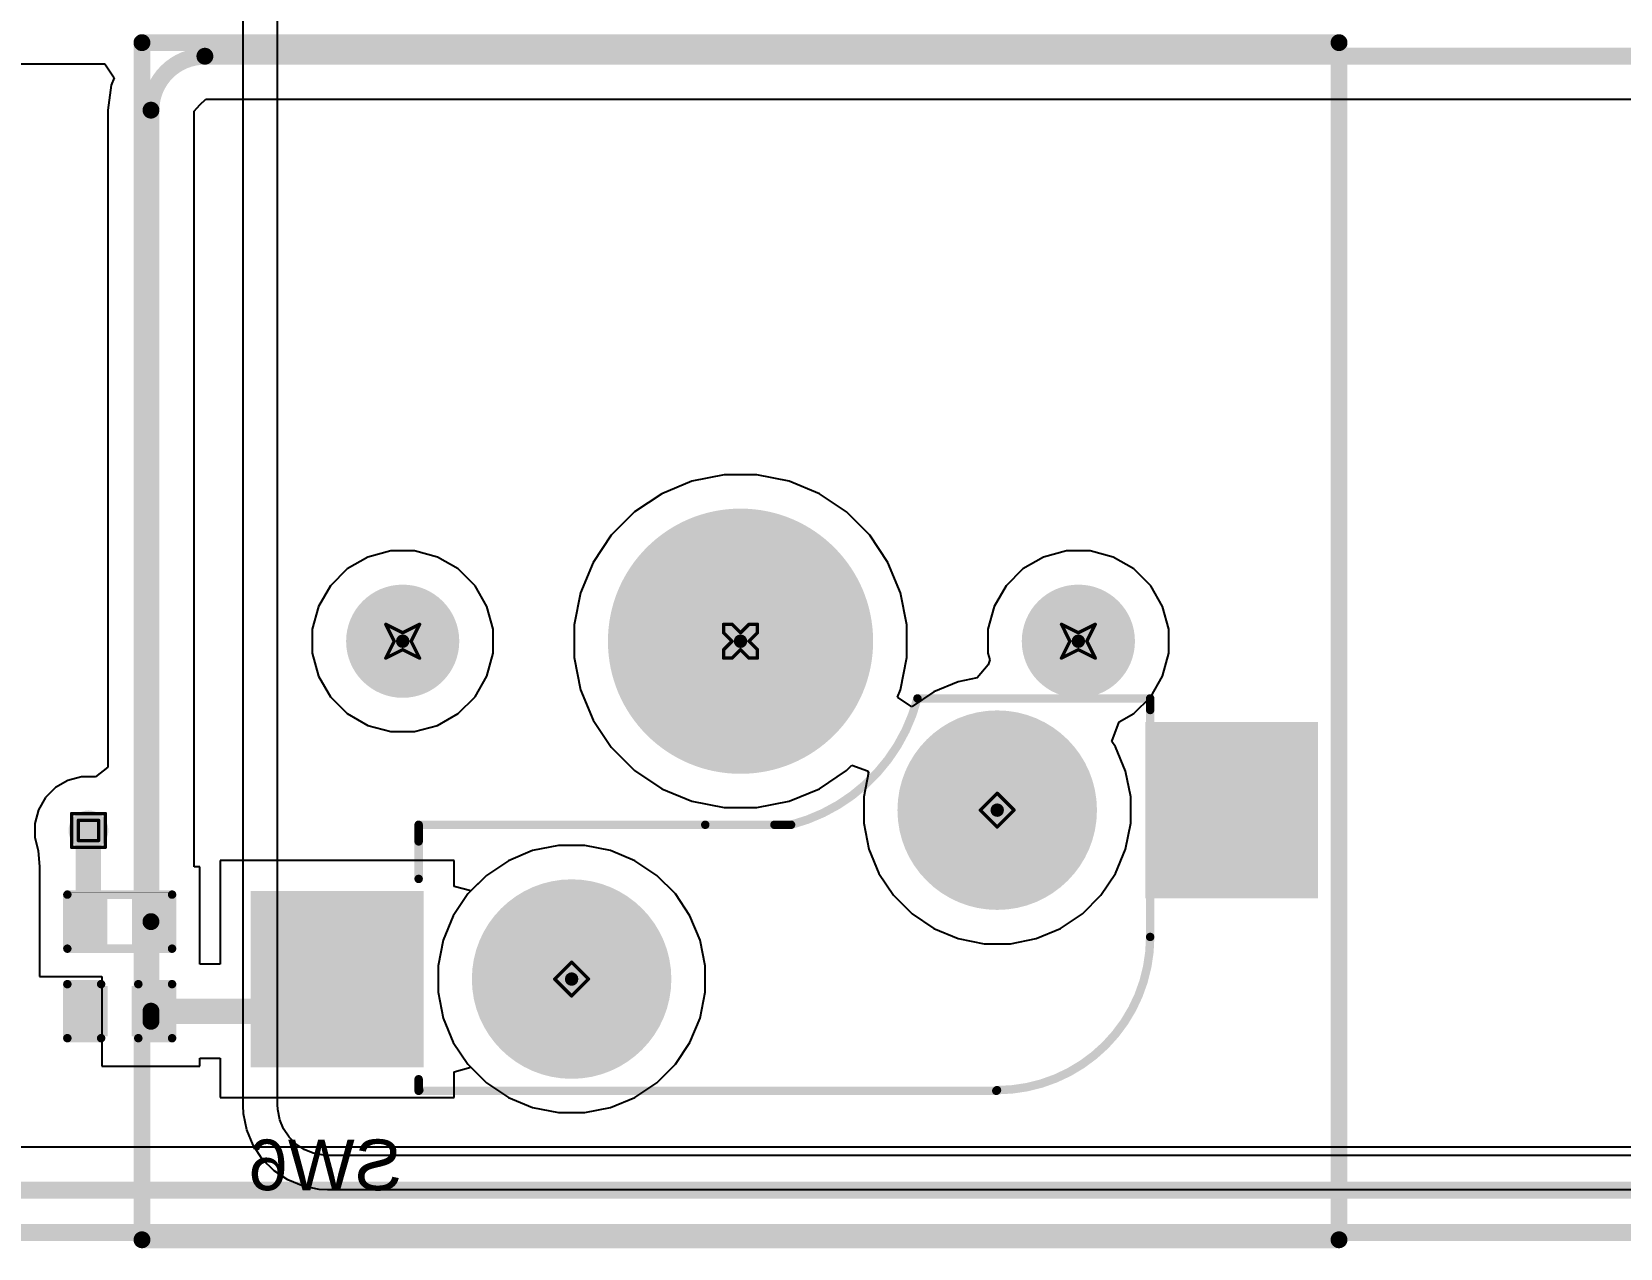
# Model space of a CAD drawing. Header units: inches. Extents: x 0 to 386, y 0 to 148.
# Drawn here: x 60.47 to 84.36, y 31.51 to 49.8 of the extents above; entities that cross this region are included whole.
import ezdxf

# ---------------------------------------------------------------- set-up
doc = ezdxf.new("R2010")
doc.units = ezdxf.units.IN
for name, color, linetype in [('Bottom Layer', 5, 'Continuous'), ('Bottom Overlay', 54, 'Continuous'), ('Bottom Paste', 16, 'Continuous'), ('Bottom Solder', 6, 'Continuous'), ('Drill Drawing', 1, 'Continuous'), ('Pad Holes', 156, 'Continuous'), ('Top Layer', 1, 'Continuous'), ('Top Overlay', 2, 'Continuous'), ('Top Solder', 216, 'Continuous'), ('Via Holes', 16, 'Continuous')]:
    doc.layers.add(name, color=color, linetype=linetype)
doc.styles.add('Arial', font='', dxfattribs={"height": 0.2})
doc.styles.get('Arial').set_extended_font_data('Arial')

# ---------------------------------------------------------------- blocks, each defined once
blk = doc.blocks.new('CPG151101S11_16_B_17')
at = {"layer": 'Bottom Layer'}
for points in [[(5.4750081, 3.8150038), (7.975003099999999, 3.8150038), (7.975003099999999, 1.2649962), (5.4750081, 1.2649962)], [(-7.975003099999999, 1.2750038), (-5.4750081, 1.2750038), (-5.4750081, -1.2750038), (-7.975003099999999, -1.2750038)]]:
    blk.add_hatch(color=5, dxfattribs=at).paths.add_polyline_path(points)
at = {"layer": 'Bottom Paste'}
for points in [[(5.4750081, 3.8150038), (7.975003099999999, 3.8150038), (7.975003099999999, 1.2649962), (5.4750081, 1.2649962)], [(-7.975003099999999, 1.2750038), (-5.4750081, 1.2750038), (-5.4750081, -1.2750038), (-7.975003099999999, -1.2750038)]]:
    blk.add_hatch(color=16, dxfattribs=at).paths.add_polyline_path(points)
at = {"layer": 'Bottom Solder'}
for points in [[(5.4249955, 3.8650164), (8.025015699999999, 3.8650164), (8.025015699999999, 1.2149836), (5.4249955, 1.2149836)], [(-8.025015699999999, 1.3250164), (-5.4249955, 1.3250164), (-5.4249955, -1.3250164), (-8.025015699999999, -1.3250164)]]:
    blk.add_hatch(color=6, dxfattribs=at).paths.add_polyline_path(points)
h = blk.add_hatch(color=6, dxfattribs=at)
edge = h.paths.add_edge_path()
edge.add_arc((3.199892, 2.54), 0.1016, 0, 360)
h = blk.add_hatch(color=6, dxfattribs=at)
edge = h.paths.add_edge_path()
edge.add_arc((-3.199892, 0), 0.1016, 0, 360)
h = blk.add_hatch(color=6, dxfattribs=at)
edge = h.paths.add_edge_path()
edge.add_arc((-4.420108, -2.54), 0.1016, 0, 360)
h = blk.add_hatch(color=6, dxfattribs=at)
edge = h.paths.add_edge_path()
edge.add_arc((0.6598919999999999, -2.54), 0.1016, 0, 360)
h = blk.add_hatch(color=6, dxfattribs=at)
edge = h.paths.add_edge_path()
edge.add_arc((5.739891999999999, -2.54), 0.1016, 0, 360)
at = {"layer": 'Pad Holes'}
h = blk.add_hatch(color=7, dxfattribs=at)
edge = h.paths.add_edge_path()
edge.add_arc((3.199892, 2.54), 1.499997, 0, 360)
h = blk.add_hatch(color=7, dxfattribs=at)
edge = h.paths.add_edge_path()
edge.add_arc((-3.199892, 0), 1.499997, 0, 360)
h = blk.add_hatch(color=7, dxfattribs=at)
edge = h.paths.add_edge_path()
edge.add_arc((0.6598919999999999, -2.54), 1.9939, 0, 360)
h = blk.add_hatch(color=7, dxfattribs=at)
edge = h.paths.add_edge_path()
edge.add_arc((-4.420108, -2.54), 0.8509, 0, 360)
h = blk.add_hatch(color=7, dxfattribs=at)
edge = h.paths.add_edge_path()
edge.add_arc((5.739891999999999, -2.54), 0.8509, 0, 360)
at = {"layer": 'Top Solder'}
h = blk.add_hatch(color=216, dxfattribs=at)
edge = h.paths.add_edge_path()
edge.add_arc((3.199892, 2.54), 0.1016, 0, 360)
h = blk.add_hatch(color=216, dxfattribs=at)
edge = h.paths.add_edge_path()
edge.add_arc((-3.199892, 0), 0.1016, 0, 360)
h = blk.add_hatch(color=216, dxfattribs=at)
edge = h.paths.add_edge_path()
edge.add_arc((-4.420108, -2.54), 0.1016, 0, 360)
h = blk.add_hatch(color=216, dxfattribs=at)
edge = h.paths.add_edge_path()
edge.add_arc((0.6598919999999999, -2.54), 0.1016, 0, 360)
h = blk.add_hatch(color=216, dxfattribs=at)
edge = h.paths.add_edge_path()
edge.add_arc((5.739891999999999, -2.54), 0.1016, 0, 360)
at = {"layer": 'Bottom Overlay', "const_width": 0.127}
for points in [[(-5.499989, 1.9063716, -0.4142135623730951), (-3.1963614, 4.209999199999999)], [(5.499989, 4.2200068, -0.4142135623730951), (5.4899814, 4.209999199999999)], [(-1.99999854, -1.67998394, -0.2716855530014931), (-0.09999726, 0.22001734)]]:
    blk.add_lwpolyline(points, format="xyb", dxfattribs=at)
at = {"layer": 'Bottom Overlay', "const_width": 0.0635}
for points in [[(-3.2281114, 4.209999199999999, 1), (-3.1646114, 4.209999199999999, 1)], [(-3.2181038, 4.2200068, 1), (-3.1546038, 4.2200068, 1)], [(5.4582314, 4.209999199999999, 1), (5.521731399999999, 4.209999199999999, 1)], [(5.468239, 4.2200068, 1), (5.531739, 4.2200068, 1)], [(5.468239, 4.2200068, 1), (5.531739, 4.2200068, 1)], [(5.468239, 4.2200068, 1), (5.531739, 4.2200068, 1)], [(5.468239, 4.046143799999999, 1), (5.531739, 4.046143799999999, 1)], [(-5.531739, 1.9063716, 1), (-5.468239, 1.9063716, 1)], [(-5.531739, 1.9063716, 1), (-5.468239, 1.9063716, 1)], [(5.468239, 1.0338562, 1), (5.531739, 1.0338562, 1)], [(5.468239, 0.4700016, 1), (5.531739, 0.4700016, 1)], [(5.468239, 0.4700016, 1), (5.531739, 0.4700016, 1)], [(5.4682644, 0.4699508, 1), (5.5317644, 0.4699508, 1)], [(5.4682644, 0.4699508, 1), (5.5317644, 0.4699508, 1)], [(-0.1317498, 0.2200148, 1), (-0.0682498, 0.2200148, 1)], [(-0.13174726, 0.22001734, 1), (-0.06824726, 0.22001734, 1)], [(0.1182624, 0.2200148, 1), (0.1817624, 0.2200148, 1)], [(0.1182624, 0.2200148, 1), (0.1817624, 0.2200148, 1)], [(1.1582654, 0.2200148, 1), (1.2217654, 0.2200148, 1)], [(1.1582654, 0.2200148, 1), (1.2217654, 0.2200148, 1)], [(5.4682644, 0.2200148, 1), (5.5317644, 0.2200148, 1)], [(5.4682644, 0.2200148, 1), (5.5317644, 0.2200148, 1)], [(-5.531739, -1.5061438, 1), (-5.468239, -1.5061438, 1)], [(-5.531739, -1.5061438, 1), (-5.468239, -1.5061438, 1)], [(-5.531739, -1.6799814, 1), (-5.468239, -1.6799814, 1)], [(-5.531739, -1.6799814, 1), (-5.468239, -1.6799814, 1)], [(-2.03174854, -1.67998394, 1), (-1.96824854, -1.67998394, 1)], [(-2.031746, -1.6799814, 1), (-1.968246, -1.6799814, 1)]]:
    blk.add_lwpolyline(points, format="xyb", close=True, dxfattribs=at)
at = {"layer": 'Bottom Overlay', "const_width": 0.127}
for points in [[(5.499989, 4.2200068), (-3.1863538, 4.2200068)], [(5.499989, 4.2200068), (5.499989, 4.046143799999999)], [(-5.499989, 1.9063716), (-5.499989, -1.5061438)], [(5.499989, 1.0338562), (5.499989, 0.4700016)], [(5.5000144, 0.4699508), (5.499989, 0.4700016)], [(5.5000144, 0.4699508), (5.5000144, 0.2200148)], [(0.1500124, 0.2200148), (-0.0999998, 0.2200148)], [(1.1900154, 0.2200148), (0.1500124, 0.2200148)], [(5.5000144, 0.2200148), (1.1900154, 0.2200148)], [(-5.499989, -1.5061438), (-5.499989, -1.6799814)], [(-1.999996, -1.6799814), (-5.499989, -1.6799814)]]:
    blk.add_lwpolyline(points, dxfattribs=at)
blk = doc.blocks.new('R___0402_B_56')
at = {"layer": 'Bottom Layer'}
for points in [[(-0.2412999999999999, 0.3174999999999999), (-0.2413000000000001, -0.3175), (-0.6985, -0.3174999999999999), (-0.6985, 0.3175)], [(0.6985, 0.3174999999999999), (0.6985, -0.3175), (0.2412999999999999, -0.3174999999999999), (0.2413000000000001, 0.3175)]]:
    blk.add_hatch(color=5, dxfattribs=at).paths.add_polyline_path(points)
at = {"layer": 'Bottom Paste'}
for points in [[(-0.2412999999999999, 0.3174999999999999), (-0.2413000000000001, -0.3175), (-0.6985, -0.3174999999999999), (-0.6985, 0.3175)], [(0.6985, 0.3174999999999999), (0.6985, -0.3175), (0.2412999999999999, -0.3174999999999999), (0.2413000000000001, 0.3175)]]:
    blk.add_hatch(color=16, dxfattribs=at).paths.add_polyline_path(points)
at = {"layer": 'Bottom Solder'}
for points in [[(-0.1862988399999999, 0.3725011599999999), (-0.18629884, -0.3725011600000001), (-0.75350116, -0.3725011599999999), (-0.75350116, 0.3725011600000001)], [(0.75350116, 0.3725011599999999), (0.75350116, -0.3725011600000001), (0.1862988399999999, -0.3725011599999999), (0.18629884, 0.3725011600000001)]]:
    blk.add_hatch(color=6, dxfattribs=at).paths.add_polyline_path(points)
at = {"layer": 'Bottom Overlay'}
for points, const_width in [([(-0.7874, 0.4064), (0.7874, 0.4064)], 0.127), ([(-0.7874, -0.4064), (-0.7874, 0.4064)], 0.127), ([(-0.8128, 0.4318), (0.8128, 0.4318)], 0.0032258), ([(0.7874, -0.4064), (0.7874, 0.4064)], 0.127), ([(-0.7874, -0.4064), (0.7874, -0.4064)], 0.127)]:
    blk.add_lwpolyline(points, dxfattribs=dict(at, const_width=const_width))
for points, const_width in [([(-0.8191499999999999, 0.4064, 1), (-0.7556499999999999, 0.4064, 1)], 0.0635), ([(-0.8191499999999999, 0.4064, 1), (-0.7556499999999999, 0.4064, 1)], 0.0635), ([(-0.81360518, 0.4318, 1), (-0.8119948199999999, 0.4318, 1)], 0.0016129), ([(0.7556499999999999, 0.4064, 1), (0.8191499999999999, 0.4064, 1)], 0.0635), ([(0.7556499999999999, 0.4064, 1), (0.8191499999999999, 0.4064, 1)], 0.0635), ([(0.8119948199999999, 0.4318, 1), (0.81360518, 0.4318, 1)], 0.0016129), ([(-0.8191499999999999, -0.4064, 1), (-0.7556499999999999, -0.4064, 1)], 0.0635), ([(-0.8191499999999999, -0.4064, 1), (-0.7556499999999999, -0.4064, 1)], 0.0635), ([(0.7556499999999999, -0.4064, 1), (0.8191499999999999, -0.4064, 1)], 0.0635), ([(0.7556499999999999, -0.4064, 1), (0.8191499999999999, -0.4064, 1)], 0.0635)]:
    blk.add_lwpolyline(points, format="xyb", close=True, dxfattribs=dict(at, const_width=const_width))
blk = doc.blocks.new('____0402_B_98')
at = {"layer": 'Bottom Layer'}
for points in [[(-0.2412999999999999, 0.3174999999999999), (-0.2413000000000001, -0.3175), (-0.6985, -0.3174999999999999), (-0.6985, 0.3175)], [(0.6985, 0.3174999999999999), (0.6985, -0.3175), (0.2412999999999999, -0.3174999999999999), (0.2413000000000001, 0.3175)]]:
    blk.add_hatch(color=5, dxfattribs=at).paths.add_polyline_path(points)
at = {"layer": 'Bottom Paste'}
for points in [[(-0.2412999999999999, 0.3174999999999999), (-0.2413000000000001, -0.3175), (-0.6985, -0.3174999999999999), (-0.6985, 0.3175)], [(0.6985, 0.3174999999999999), (0.6985, -0.3175), (0.2412999999999999, -0.3174999999999999), (0.2413000000000001, 0.3175)]]:
    blk.add_hatch(color=16, dxfattribs=at).paths.add_polyline_path(points)
at = {"layer": 'Bottom Solder'}
for points in [[(-0.1813001199999999, 0.3774998799999999), (-0.1813001200000001, -0.3774998800000001), (-0.7584998799999999, -0.3774998799999999), (-0.7584998799999999, 0.3774998800000001)], [(0.7584998799999999, 0.3774998799999999), (0.7584998799999999, -0.3774998800000001), (0.1813001199999999, -0.3774998799999999), (0.1813001200000001, 0.3774998800000001)]]:
    blk.add_hatch(color=6, dxfattribs=at).paths.add_polyline_path(points)
at = {"layer": 'Bottom Overlay', "const_width": 0.127}
for points in [[(-0.7874, 0.4064), (-0.2794, 0.4064)], [(-0.7874, -0.4064), (-0.7874, 0.4064)], [(0.2794, 0.4064), (0.7874, 0.4064)], [(0.7874, -0.4064), (0.7874, 0.4064)], [(-0.7874, -0.4064), (-0.2794, -0.4064)], [(0.2794, -0.4064), (0.7874, -0.4064)]]:
    blk.add_lwpolyline(points, dxfattribs=at)
at = {"layer": 'Bottom Overlay', "const_width": 0.0635}
for points in [[(-0.8191499999999999, 0.4064, 1), (-0.7556499999999999, 0.4064, 1)], [(-0.8191499999999999, 0.4064, 1), (-0.7556499999999999, 0.4064, 1)], [(-0.31115, 0.4064, 1), (-0.24765, 0.4064, 1)], [(0.24765, 0.4064, 1), (0.31115, 0.4064, 1)], [(0.7556499999999999, 0.4064, 1), (0.8191499999999999, 0.4064, 1)], [(0.7556499999999999, 0.4064, 1), (0.8191499999999999, 0.4064, 1)], [(-0.8191499999999999, -0.4064, 1), (-0.7556499999999999, -0.4064, 1)], [(-0.8191499999999999, -0.4064, 1), (-0.7556499999999999, -0.4064, 1)], [(-0.31115, -0.4064, 1), (-0.24765, -0.4064, 1)], [(0.24765, -0.4064, 1), (0.31115, -0.4064, 1)], [(0.7556499999999999, -0.4064, 1), (0.8191499999999999, -0.4064, 1)], [(0.7556499999999999, -0.4064, 1), (0.8191499999999999, -0.4064, 1)]]:
    blk.add_lwpolyline(points, format="xyb", close=True, dxfattribs=at)

msp = doc.modelspace()

# ---------------------------------------------------------------- hatches: boundary and pattern name
at = {"layer": 'Bottom Layer'}
h = msp.add_hatch(color=5, dxfattribs=at)
edge = h.paths.add_edge_path()
edge.add_arc((61.32521136, 37.79519999999999), 0.2999994, 0, 360)
at = {"layer": 'Top Layer'}
h = msp.add_hatch(color=1, dxfattribs=at)
edge = h.paths.add_edge_path()
edge.add_arc((61.32521136, 37.79519999999999), 0.2999994, 0, 360)
at = {"layer": 'Via Holes'}
h = msp.add_hatch(color=7, dxfattribs=at)
edge = h.paths.add_edge_path()
edge.add_arc((61.32521136, 37.79519999999999), 0.1499997, 0, 360)

# ---------------------------------------------------------------- linework, layer by layer
at = {"layer": 'Bottom Layer'}
for p, q in [((23.09531576, 49.32006392), (61.57011053999999, 49.32006392)), ((61.57011053999999, 49.32006392), (61.71122531999999, 49.10887054)), ((61.66722489999999, 49.00264012), (61.61753487999999, 48.62521135999999)), ((61.71122531999999, 49.10887054), (61.66722489999999, 49.00264012)), ((62.99729844, 48.70372022), (63.08899751999999, 48.78856638)), ((63.08899751999999, 48.78856638), (89.482295, 48.78856638)), ((61.61753487999999, 48.62521135999999), (61.61757043999999, 48.62521135999999)), ((61.61757043999999, 48.62521135999999), (61.61757043999999, 38.74591184)), ((62.91245228, 48.61202114), (62.99729844, 48.70372022)), ((62.91245228, 37.2491), (62.91245228, 48.61202114)), ((70.40034179999999, 43.04575845999999), (69.94502648, 42.85716092)), ((70.8837038, 43.14190508), (70.40034179999999, 43.04575845999999)), ((71.37653492, 43.14190508), (70.8837038, 43.14190508)), ((71.85989692, 43.04575845999999), (71.37653492, 43.14190508)), ((72.31521224, 42.85716092), (71.85989692, 43.04575845999999)), ((69.94502648, 42.85716092), (69.53525082, 42.58335654)), ((72.7249879, 42.58335654), (72.31521224, 42.85716092)), ((69.53525082, 42.58335654), (69.1867679, 42.23487361999999)), ((73.07347082, 42.23487361999999), (72.7249879, 42.58335654)), ((69.1867679, 42.23487361999999), (68.91296352, 41.82509796)), ((73.34727519999998, 41.82509796), (73.07347082, 42.23487361999999)), ((65.52560428, 41.90629668), (65.21573698, 41.72739431999999)), ((65.87121699999999, 41.99890508), (65.52560428, 41.90629668)), ((66.22902172, 41.99890508), (65.87121699999999, 41.99890508)), ((66.57463444, 41.90629668), (66.22902172, 41.99890508)), ((66.88450173999999, 41.72739431999999), (66.57463444, 41.90629668)), ((68.91296352, 41.82509796), (68.72436597999999, 41.36978264)), ((73.53587274, 41.36978264), (73.34727519999998, 41.82509796)), ((75.68560427999999, 41.90629668), (75.37573698, 41.72739431999999)), ((76.031217, 41.99890508), (75.68560427999999, 41.90629668)), ((76.38902172, 41.99890508), (76.031217, 41.99890508)), ((76.73463444, 41.90629668), (76.38902172, 41.99890508)), ((77.04450173999999, 41.72739431999999), (76.73463444, 41.90629668)), ((65.21573698, 41.72739431999999), (64.96273011999999, 41.47438746)), ((67.1375086, 41.47438746), (66.88450173999999, 41.72739431999999)), ((75.37573698, 41.72739431999999), (75.12273012, 41.47438746)), ((77.2975086, 41.47438746), (77.04450173999999, 41.72739431999999)), ((64.96273011999999, 41.47438746), (64.78382776, 41.16452016)), ((67.31641096, 41.16452016), (67.1375086, 41.47438746)), ((68.72436597999999, 41.36978264), (68.62821936, 40.88642064)), ((73.63201936, 40.88642064), (73.53587274, 41.36978264)), ((75.12273012, 41.47438746), (74.94382775999999, 41.16452016)), ((77.47641096, 41.16452016), (77.2975086, 41.47438746)), ((64.78382776, 41.16452016), (64.69121935999999, 40.81890744)), ((67.40901936, 40.81890744), (67.31641096, 41.16452016)), ((74.94382775999999, 41.16452016), (74.85121935999999, 40.81890744)), ((77.56901936, 40.81890744), (77.47641096, 41.16452016)), ((68.62821936, 40.88642064), (68.62821936, 40.39358952)), ((73.63201936, 40.39358952), (73.63201936, 40.88642064)), ((64.69121935999999, 40.81890744), (64.69121935999999, 40.46110272)), ((67.40901936, 40.46110272), (67.40901936, 40.81890744)), ((74.85121935999999, 40.81890744), (74.85121935999999, 40.46110272)), ((77.56901936, 40.46110272), (77.56901936, 40.81890744)), ((64.69121935999999, 40.46110272), (64.78382776, 40.11549)), ((67.31641096, 40.11549), (67.40901936, 40.46110272)), ((68.62821936, 40.39358952), (68.72436597999999, 39.91022751999999)), ((73.53587274, 39.91022751999999), (73.63201936, 40.39358952)), ((74.85121935999999, 40.46110272), (74.87777252, 40.36200462)), ((77.47641096, 40.11549), (77.56901936, 40.46110272)), ((74.85235982, 40.28662757999999), (74.68840028, 40.08736712)), ((74.87777252, 40.36200462), (74.85235982, 40.28662757999999)), ((64.78382776, 40.11549), (64.96273011999999, 39.80562269999999)), ((67.1375086, 39.80562269999999), (67.31641096, 40.11549)), ((68.72436597999999, 39.91022751999999), (68.91296352, 39.4549122)), ((73.489693, 39.79874184), (73.53587274, 39.91022751999999)), ((74.40419206, 40.03083434), (74.03875972, 39.87946812)), ((74.68840028, 40.08736712), (74.40419206, 40.03083434)), ((77.2975086, 39.80562269999999), (77.47641096, 40.11549)), ((64.96273011999999, 39.80562269999999), (65.21573698, 39.55261584)), ((66.88450173999999, 39.55261584), (67.1375086, 39.80562269999999)), ((73.70502658, 39.65486354), (73.489693, 39.79874184)), ((73.70988052, 39.65971748), (73.70502658, 39.65486354)), ((74.03875972, 39.87946812), (73.70988052, 39.65971748)), ((77.04450173999999, 39.55261584), (77.2975086, 39.80562269999999)), ((65.21573698, 39.55261584), (65.52560428, 39.37371348)), ((66.57463444, 39.37371348), (66.88450173999999, 39.55261584)), ((68.91296352, 39.4549122), (69.1867679, 39.04513654)), ((76.71381914, 39.13428037999999), (76.82460886, 39.42566156)), ((76.82460886, 39.42566156), (77.04450173999999, 39.55261584)), ((65.52560428, 39.37371348), (65.87121699999999, 39.28110508)), ((65.87121699999999, 39.28110508), (66.22902172, 39.28110508)), ((66.22902172, 39.28110508), (66.57463444, 39.37371348)), ((69.1867679, 39.04513654), (69.53525082, 38.69665362)), ((76.7693664, 39.05114871999999), (76.71381914, 39.13428037999999)), ((76.92073262, 38.68571638), (76.7693664, 39.05114871999999)), ((61.61757043999999, 38.74591184), (61.43158402, 38.6031994)), ((69.53525082, 38.69665362), (69.94502648, 38.42284924)), ((72.31521224, 38.42284924), (72.7249879, 38.69665362)), ((72.7249879, 38.69665362), (72.80236391999999, 38.77402963999999)), ((72.80236391999999, 38.77402963999999), (73.03972184, 38.68951876)), ((61.01333491999999, 38.54813473999999), (60.82908839999999, 38.44175954)), ((61.21883616, 38.6031994), (61.01333491999999, 38.54813473999999)), ((61.43158402, 38.6031994), (61.21883616, 38.6031994)), ((73.05555112, 38.66800496), (72.98190636, 38.29777456)), ((73.03972184, 38.68951876), (73.05555112, 38.66800496)), ((76.99790035999999, 38.29777456), (76.92073262, 38.68571638)), ((60.67865182, 38.29132296), (60.57227662, 38.10707643999999)), ((60.82908839999999, 38.44175954), (60.67865182, 38.29132296)), ((69.94502648, 38.42284924), (70.40034179999999, 38.2342517)), ((70.40034179999999, 38.2342517), (70.8837038, 38.13810508)), ((71.37653492, 38.13810508), (71.85989692, 38.2342517)), ((71.85989692, 38.2342517), (72.31521224, 38.42284924)), ((72.98190636, 38.29777456), (72.98190636, 37.9022356)), ((76.99790035999999, 37.9022356), (76.99790035999999, 38.29777456)), ((60.57227662, 38.10707643999999), (60.51721196, 37.9015752)), ((70.8837038, 38.13810508), (71.37653492, 38.13810508)), ((60.51721196, 37.9015752), (60.51721196, 37.6888248)), ((72.98190636, 37.9022356), (73.0590741, 37.51429378)), ((76.92073262, 37.51429378), (76.99790035999999, 37.9022356)), ((60.51721196, 37.6888248), (60.56913717999999, 37.4950355)), ((68.39234988, 37.56800207999999), (68.00440806, 37.49083434)), ((68.78788884, 37.56800207999999), (68.39234988, 37.56800207999999)), ((69.17583066, 37.49083434), (68.78788884, 37.56800207999999)), ((73.0590741, 37.51429378), (73.21044031999999, 37.14886144)), ((76.7693664, 37.14886144), (76.92073262, 37.51429378)), ((60.56913717999999, 37.4950355), (60.58860882, 37.2491)), ((66.82300326000001, 37.34300888), (63.30700826, 37.34300888)), ((63.30700826, 37.34300888), (63.30700826, 35.78192742)), ((66.82300326000001, 36.95252197999999), (66.82300326000001, 37.34300888)), ((67.63897572, 37.33946812), (67.31009651999999, 37.11971748)), ((68.00440806, 37.49083434), (67.63897572, 37.33946812)), ((69.541263, 37.33946812), (69.17583066, 37.49083434)), ((69.87014219999999, 37.11971748), (69.541263, 37.33946812)), ((60.58860882, 37.2491), (60.58860627999999, 37.24909746)), ((60.58860627999999, 37.24909746), (60.58861135999999, 37.24909492)), ((60.58861135999999, 37.24909492), (60.58861135999999, 35.5981)), ((63.00161136, 37.2491), (62.91245228, 37.2491)), ((63.00161136, 35.78192742), (63.00161136, 37.2491)), ((67.31009651999999, 37.11971748), (67.07700326, 36.88662421999999)), ((70.14983176, 36.84002792), (69.87014219999999, 37.11971748)), ((73.21044031999999, 37.14886144), (73.43019096, 36.81998223999999)), ((76.54961576, 36.81998223999999), (76.7693664, 37.14886144)), ((67.07700326, 36.88662421999999), (66.82300326000001, 36.95252197999999)), ((70.36958239999998, 36.51114872), (70.14983176, 36.84002792)), ((73.43019096, 36.81998223999999), (73.70988052, 36.54029268)), ((76.26992619999999, 36.54029268), (76.54961576, 36.81998223999999)), ((70.52094862, 36.14571638), (70.36958239999998, 36.51114872)), ((73.70988052, 36.54029268), (74.03875972, 36.32054204)), ((74.03875972, 36.32054204), (74.40419206, 36.16917582)), ((75.57561466, 36.16917582), (75.941047, 36.32054204)), ((75.941047, 36.32054204), (76.26992619999999, 36.54029268)), ((70.59811635999999, 35.75777455999999), (70.52094862, 36.14571638)), ((74.40419206, 36.16917582), (74.79213388, 36.09200808)), ((74.79213388, 36.09200808), (75.18767283999999, 36.09200808)), ((75.18767283999999, 36.09200808), (75.57561466, 36.16917582)), ((60.58861135999999, 35.5981), (61.52841135999999, 35.5981)), ((61.52841135999999, 35.5981), (61.52841135999999, 34.2519)), ((63.30700826, 35.78192742), (63.00161136, 35.78192742)), ((70.59811635999999, 35.3622356), (70.59811635999999, 35.75777455999999)), ((70.52094862, 34.97429378), (70.59811635999999, 35.3622356)), ((70.36958239999998, 34.60886144), (70.52094862, 34.97429378)), ((70.14983176, 34.27998224), (70.36958239999998, 34.60886144)), ((61.52841135999999, 34.2519), (63.00161136, 34.2519)), ((63.00161136, 34.2519), (63.00161136, 34.37287258)), ((63.00161136, 34.37287258), (63.30700826, 34.37287258)), ((63.30700826, 34.37287258), (63.30700826, 33.77700128)), ((66.82300326000001, 34.16748817999999), (67.07700326, 34.23338594)), ((66.82300326000001, 33.77700128), (66.82300326000001, 34.16748817999999)), ((67.07700326, 34.23338594), (67.31009651999999, 34.00029267999999)), ((69.87014219999999, 34.00029267999999), (70.14983176, 34.27998224)), ((67.31009651999999, 34.00029267999999), (67.63897572, 33.78054204)), ((69.541263, 33.78054204), (69.87014219999999, 34.00029267999999)), ((63.30700826, 33.77700128), (66.82300326000001, 33.77700128)), ((67.63897572, 33.78054204), (68.00440806, 33.62917582)), ((69.17583066, 33.62917582), (69.541263, 33.78054204)), ((68.00440806, 33.62917582), (68.39234988, 33.55200807999999)), ((68.39234988, 33.55200807999999), (68.78788884, 33.55200807999999)), ((68.78788884, 33.55200807999999), (69.17583066, 33.62917582)), ((112.50955908, 33.03244092), (22.987, 33.03244092))]:
    msp.add_line(p, q, dxfattribs=at)
at = {"layer": 'Bottom Layer', "const_width": 0.254}
msp.add_lwpolyline([(62.26501136, 48.62521135999999, -0.4142135623730951), (63.0758073, 49.4360073)], format="xyb", dxfattribs=at)
at = {"layer": 'Bottom Layer'}
for points, const_width in [([(63.0758073, 49.4360073), (110.06348066, 49.4360073)], 0.254), ([(62.26501136, 36.42359999999999), (62.26501136, 48.62521135999999)], 0.254), ([(61.32521136, 36.4763939), (61.32521136, 37.79519999999999)], 0.3809999999999999), ([(62.26501136, 35.0774), (62.26501136, 36.42359999999999)], 0.254), ([(62.29041136, 35.0774), (64.58240067999999, 35.0774)], 0.3809999999999999), ([(62.26501136, 34.92500508), (62.26501136, 35.0774)], 0.254), ([(22.987, 32.385), (112.58074512, 32.385)], 0.254), ([(43.18, 31.75), (113.18420848, 31.75)], 0.254)]:
    msp.add_lwpolyline(points, dxfattribs=dict(at, const_width=const_width))
for points, const_width in [([(63.01230729999999, 49.4360073, 1), (63.1393073, 49.4360073, 1)], 0.127), ([(63.01230729999999, 49.4360073, 1), (63.1393073, 49.4360073, 1)], 0.127), ([(62.20151135999999, 48.62521135999999, 1), (62.32851135999999, 48.62521135999999, 1)], 0.127), ([(62.20151135999999, 48.62521135999999, 1), (62.32851135999999, 48.62521135999999, 1)], 0.127), ([(61.22996135999999, 37.79519999999999, 1), (61.42046136, 37.79519999999999, 1)], 0.1905), ([(61.22996135999999, 36.4763939, 1), (61.42046136, 36.4763939, 1)], 0.1905), ([(62.20151135999999, 36.42359999999999, 1), (62.32851135999999, 36.42359999999999, 1)], 0.127), ([(62.20151135999999, 36.42359999999999, 1), (62.32851135999999, 36.42359999999999, 1)], 0.127), ([(62.19516136, 35.0774, 1), (62.38566135999999, 35.0774, 1)], 0.1905), ([(62.20151135999999, 35.0774, 1), (62.32851135999999, 35.0774, 1)], 0.127), ([(62.20151135999999, 35.0774, 1), (62.32851135999999, 35.0774, 1)], 0.127), ([(64.48715068, 35.0774, 1), (64.67765068, 35.0774, 1)], 0.1905), ([(62.20151135999999, 34.92500508, 1), (62.32851135999999, 34.92500508, 1)], 0.127)]:
    msp.add_lwpolyline(points, format="xyb", close=True, dxfattribs=dict(at, const_width=const_width))
at = {"layer": 'Drill Drawing', "const_width": 0.0508}
for points in [[(65.79611936, 40.89400508), (66.05011936, 40.76700508)], [(65.79611936, 40.89400508), (65.92311936, 40.64000507999999)], [(66.05011936, 40.76700508), (66.30411935999999, 40.89400508)], [(66.17711935999999, 40.64000507999999), (66.30411935999999, 40.89400508)], [(70.87611935999999, 40.76700508), (70.87611935999999, 40.89400508)], [(70.87611935999999, 40.89400508), (71.00311935999999, 40.89400508)], [(71.00311935999999, 40.89400508), (71.13011936, 40.76700508)], [(71.13011936, 40.76700508), (71.25711936, 40.89400508)], [(71.25711936, 40.89400508), (71.38411936, 40.89400508)], [(71.38411936, 40.76700508), (71.38411936, 40.89400508)], [(75.95611936, 40.89400508), (76.21011936, 40.76700508)], [(75.95611936, 40.89400508), (76.08311936, 40.64000507999999)], [(76.21011936, 40.76700508), (76.46411936, 40.89400508)], [(76.33711935999999, 40.64000507999999), (76.46411936, 40.89400508)], [(65.79611936, 40.38600508), (65.92311936, 40.64000507999999)], [(66.17711935999999, 40.64000507999999), (66.30411935999999, 40.38600508)], [(70.87611935999999, 40.76700508), (71.00311935999999, 40.64000507999999)], [(70.87611935999999, 40.51300508), (71.00311935999999, 40.64000507999999)], [(71.25711936, 40.64000507999999), (71.38411936, 40.76700508)], [(71.25711936, 40.64000507999999), (71.38411936, 40.51300508)], [(75.95611936, 40.38600508), (76.08311936, 40.64000507999999)], [(76.33711935999999, 40.64000507999999), (76.46411936, 40.38600508)], [(65.79611936, 40.38600508), (66.05011936, 40.51300508)], [(66.05011936, 40.51300508), (66.30411935999999, 40.38600508)], [(70.87611935999999, 40.38600508), (70.87611935999999, 40.51300508)], [(70.87611935999999, 40.38600508), (71.00311935999999, 40.38600508)], [(71.00311935999999, 40.38600508), (71.13011936, 40.51300508)], [(71.13011936, 40.51300508), (71.25711936, 40.38600508)], [(71.25711936, 40.38600508), (71.38411936, 40.38600508)], [(71.38411936, 40.38600508), (71.38411936, 40.51300508)], [(75.95611936, 40.38600508), (76.21011936, 40.51300508)], [(76.21011936, 40.51300508), (76.46411936, 40.38600508)], [(74.73590336, 38.10000508), (74.98990336, 38.35400507999999)], [(74.98990336, 38.35400507999999), (75.24390335999999, 38.10000508)], [(61.07121136, 38.0492), (61.57921136, 38.0492)], [(61.07121136, 37.5412), (61.07121136, 38.0492)], [(61.57921136, 37.5412), (61.57921136, 38.0492)], [(74.73590336, 38.10000508), (74.98990336, 37.84600508)], [(74.98990336, 37.84600508), (75.24390335999999, 38.10000508)], [(61.17281136, 37.94759999999999), (61.47761136, 37.94759999999999)], [(61.17281136, 37.64279999999999), (61.17281136, 37.94759999999999)], [(61.47761136, 37.64279999999999), (61.47761136, 37.94759999999999)], [(61.07121136, 37.5412), (61.57921136, 37.5412)], [(61.17281136, 37.64279999999999), (61.47761136, 37.64279999999999)], [(68.33611936, 35.56000508), (68.59011936, 35.81400508)], [(68.59011936, 35.81400508), (68.84411936, 35.56000508)], [(68.33611936, 35.56000508), (68.59011936, 35.30600508)], [(68.59011936, 35.30600508), (68.84411936, 35.56000508)]]:
    msp.add_lwpolyline(points, dxfattribs=at)
at = {"layer": 'Drill Drawing', "const_width": 0.0254}
for points in [[(65.78341936, 40.89400508, 1), (65.80881936, 40.89400508, 1)], [(65.78341936, 40.89400508, 1), (65.80881936, 40.89400508, 1)], [(66.29141935999999, 40.89400508, 1), (66.31681936, 40.89400508, 1)], [(66.29141935999999, 40.89400508, 1), (66.31681936, 40.89400508, 1)], [(70.86341936, 40.89400508, 1), (70.88881936, 40.89400508, 1)], [(70.86341936, 40.89400508, 1), (70.88881936, 40.89400508, 1)], [(70.99041936, 40.89400508, 1), (71.01581936, 40.89400508, 1)], [(70.99041936, 40.89400508, 1), (71.01581936, 40.89400508, 1)], [(71.24441936, 40.89400508, 1), (71.26981935999999, 40.89400508, 1)], [(71.24441936, 40.89400508, 1), (71.26981935999999, 40.89400508, 1)], [(71.37141935999999, 40.89400508, 1), (71.39681936, 40.89400508, 1)], [(71.37141935999999, 40.89400508, 1), (71.39681936, 40.89400508, 1)], [(75.94341936, 40.89400508, 1), (75.96881936, 40.89400508, 1)], [(75.94341936, 40.89400508, 1), (75.96881936, 40.89400508, 1)], [(76.45141935999999, 40.89400508, 1), (76.47681936, 40.89400508, 1)], [(76.45141935999999, 40.89400508, 1), (76.47681936, 40.89400508, 1)], [(65.91041935999999, 40.64000507999999, 1), (65.93581936, 40.64000507999999, 1)], [(65.91041935999999, 40.64000507999999, 1), (65.93581936, 40.64000507999999, 1)], [(66.03741935999999, 40.76700508, 1), (66.06281936, 40.76700508, 1)], [(66.03741935999999, 40.76700508, 1), (66.06281936, 40.76700508, 1)], [(66.16441936, 40.64000507999999, 1), (66.18981936, 40.64000507999999, 1)], [(66.16441936, 40.64000507999999, 1), (66.18981936, 40.64000507999999, 1)], [(70.86341936, 40.76700508, 1), (70.88881936, 40.76700508, 1)], [(70.86341936, 40.76700508, 1), (70.88881936, 40.76700508, 1)], [(70.99041936, 40.64000507999999, 1), (71.01581936, 40.64000507999999, 1)], [(70.99041936, 40.64000507999999, 1), (71.01581936, 40.64000507999999, 1)], [(71.11741936, 40.76700508, 1), (71.14281935999999, 40.76700508, 1)], [(71.11741936, 40.76700508, 1), (71.14281935999999, 40.76700508, 1)], [(71.24441936, 40.64000507999999, 1), (71.26981935999999, 40.64000507999999, 1)], [(71.24441936, 40.64000507999999, 1), (71.26981935999999, 40.64000507999999, 1)], [(71.37141935999999, 40.76700508, 1), (71.39681936, 40.76700508, 1)], [(71.37141935999999, 40.76700508, 1), (71.39681936, 40.76700508, 1)], [(76.07041935999999, 40.64000507999999, 1), (76.09581936000001, 40.64000507999999, 1)], [(76.07041935999999, 40.64000507999999, 1), (76.09581936000001, 40.64000507999999, 1)], [(76.19741936, 40.76700508, 1), (76.22281936, 40.76700508, 1)], [(76.19741936, 40.76700508, 1), (76.22281936, 40.76700508, 1)], [(76.32441936, 40.64000507999999, 1), (76.34981936, 40.64000507999999, 1)], [(76.32441936, 40.64000507999999, 1), (76.34981936, 40.64000507999999, 1)], [(65.78341936, 40.38600508, 1), (65.80881936, 40.38600508, 1)], [(65.78341936, 40.38600508, 1), (65.80881936, 40.38600508, 1)], [(66.03741935999999, 40.51300508, 1), (66.06281936, 40.51300508, 1)], [(66.03741935999999, 40.51300508, 1), (66.06281936, 40.51300508, 1)], [(66.29141935999999, 40.38600508, 1), (66.31681936, 40.38600508, 1)], [(66.29141935999999, 40.38600508, 1), (66.31681936, 40.38600508, 1)], [(70.86341936, 40.51300508, 1), (70.88881936, 40.51300508, 1)], [(70.86341936, 40.51300508, 1), (70.88881936, 40.51300508, 1)], [(70.86341936, 40.38600508, 1), (70.88881936, 40.38600508, 1)], [(70.86341936, 40.38600508, 1), (70.88881936, 40.38600508, 1)], [(70.99041936, 40.38600508, 1), (71.01581936, 40.38600508, 1)], [(70.99041936, 40.38600508, 1), (71.01581936, 40.38600508, 1)], [(71.11741936, 40.51300508, 1), (71.14281935999999, 40.51300508, 1)], [(71.11741936, 40.51300508, 1), (71.14281935999999, 40.51300508, 1)], [(71.24441936, 40.38600508, 1), (71.26981935999999, 40.38600508, 1)], [(71.24441936, 40.38600508, 1), (71.26981935999999, 40.38600508, 1)], [(71.37141935999999, 40.51300508, 1), (71.39681936, 40.51300508, 1)], [(71.37141935999999, 40.51300508, 1), (71.39681936, 40.51300508, 1)], [(71.37141935999999, 40.38600508, 1), (71.39681936, 40.38600508, 1)], [(71.37141935999999, 40.38600508, 1), (71.39681936, 40.38600508, 1)], [(75.94341936, 40.38600508, 1), (75.96881936, 40.38600508, 1)], [(75.94341936, 40.38600508, 1), (75.96881936, 40.38600508, 1)], [(76.19741936, 40.51300508, 1), (76.22281936, 40.51300508, 1)], [(76.19741936, 40.51300508, 1), (76.22281936, 40.51300508, 1)], [(76.45141935999999, 40.38600508, 1), (76.47681936, 40.38600508, 1)], [(76.45141935999999, 40.38600508, 1), (76.47681936, 40.38600508, 1)], [(74.97720335999999, 38.35400507999999, 1), (75.00260336, 38.35400507999999, 1)], [(74.97720335999999, 38.35400507999999, 1), (75.00260336, 38.35400507999999, 1)], [(61.05851136, 38.0492, 1), (61.08391135999999, 38.0492, 1)], [(61.05851136, 38.0492, 1), (61.08391135999999, 38.0492, 1)], [(61.56651136, 38.0492, 1), (61.59191135999999, 38.0492, 1)], [(61.56651136, 38.0492, 1), (61.59191135999999, 38.0492, 1)], [(74.72320336, 38.10000508, 1), (74.74860335999999, 38.10000508, 1)], [(74.72320336, 38.10000508, 1), (74.74860335999999, 38.10000508, 1)], [(75.23120336, 38.10000508, 1), (75.25660336, 38.10000508, 1)], [(75.23120336, 38.10000508, 1), (75.25660336, 38.10000508, 1)], [(61.16011135999999, 37.94759999999999, 1), (61.18551135999999, 37.94759999999999, 1)], [(61.16011135999999, 37.94759999999999, 1), (61.18551135999999, 37.94759999999999, 1)], [(61.46491135999999, 37.94759999999999, 1), (61.49031135999999, 37.94759999999999, 1)], [(61.46491135999999, 37.94759999999999, 1), (61.49031135999999, 37.94759999999999, 1)], [(74.97720335999999, 37.84600508, 1), (75.00260336, 37.84600508, 1)], [(74.97720335999999, 37.84600508, 1), (75.00260336, 37.84600508, 1)], [(61.05851136, 37.5412, 1), (61.08391135999999, 37.5412, 1)], [(61.05851136, 37.5412, 1), (61.08391135999999, 37.5412, 1)], [(61.16011135999999, 37.64279999999999, 1), (61.18551135999999, 37.64279999999999, 1)], [(61.16011135999999, 37.64279999999999, 1), (61.18551135999999, 37.64279999999999, 1)], [(61.46491135999999, 37.64279999999999, 1), (61.49031135999999, 37.64279999999999, 1)], [(61.46491135999999, 37.64279999999999, 1), (61.49031135999999, 37.64279999999999, 1)], [(61.56651136, 37.5412, 1), (61.59191135999999, 37.5412, 1)], [(61.56651136, 37.5412, 1), (61.59191135999999, 37.5412, 1)], [(68.57741936, 35.81400508, 1), (68.60281936, 35.81400508, 1)], [(68.57741936, 35.81400508, 1), (68.60281936, 35.81400508, 1)], [(68.32341936, 35.56000508, 1), (68.34881936, 35.56000508, 1)], [(68.32341936, 35.56000508, 1), (68.34881936, 35.56000508, 1)], [(68.83141936, 35.56000508, 1), (68.85681936, 35.56000508, 1)], [(68.83141936, 35.56000508, 1), (68.85681936, 35.56000508, 1)], [(68.57741936, 35.30600508, 1), (68.60281936, 35.30600508, 1)], [(68.57741936, 35.30600508, 1), (68.60281936, 35.30600508, 1)]]:
    msp.add_lwpolyline(points, format="xyb", close=True, dxfattribs=at)
at = {"layer": 'Top Layer'}
for p, q in [((63.65080741999999, 33.65968375999999), (63.65080488, 58.0898)), ((64.16875913999999, 33.67242186), (64.1687566, 58.0898)), ((70.40034179999999, 43.04575845999999), (69.94502648, 42.85716092)), ((70.8837038, 43.14190508), (70.40034179999999, 43.04575845999999)), ((71.37653492, 43.14190508), (70.8837038, 43.14190508)), ((71.85989692, 43.04575845999999), (71.37653492, 43.14190508)), ((72.31521224, 42.85716092), (71.85989692, 43.04575845999999)), ((69.94502648, 42.85716092), (69.53525082, 42.58335654)), ((72.7249879, 42.58335654), (72.31521224, 42.85716092)), ((69.53525082, 42.58335654), (69.1867679, 42.23487361999999)), ((73.07347082, 42.23487361999999), (72.7249879, 42.58335654)), ((69.1867679, 42.23487361999999), (68.91296352, 41.82509796)), ((73.34727519999998, 41.82509796), (73.07347082, 42.23487361999999)), ((65.52560428, 41.90629668), (65.21573698, 41.72739431999999)), ((65.87121699999999, 41.99890508), (65.52560428, 41.90629668)), ((66.22902172, 41.99890508), (65.87121699999999, 41.99890508)), ((66.57463444, 41.90629668), (66.22902172, 41.99890508)), ((66.88450173999999, 41.72739431999999), (66.57463444, 41.90629668)), ((68.91296352, 41.82509796), (68.72436597999999, 41.36978264)), ((73.53587274, 41.36978264), (73.34727519999998, 41.82509796)), ((75.68560427999999, 41.90629668), (75.37573698, 41.72739431999999)), ((76.031217, 41.99890508), (75.68560427999999, 41.90629668)), ((76.38902172, 41.99890508), (76.031217, 41.99890508)), ((76.73463444, 41.90629668), (76.38902172, 41.99890508)), ((77.04450173999999, 41.72739431999999), (76.73463444, 41.90629668)), ((65.21573698, 41.72739431999999), (64.96273011999999, 41.47438746)), ((67.1375086, 41.47438746), (66.88450173999999, 41.72739431999999)), ((75.37573698, 41.72739431999999), (75.12273012, 41.47438746)), ((77.2975086, 41.47438746), (77.04450173999999, 41.72739431999999)), ((64.96273011999999, 41.47438746), (64.78382776, 41.16452016)), ((67.31641096, 41.16452016), (67.1375086, 41.47438746)), ((68.72436597999999, 41.36978264), (68.62821936, 40.88642064)), ((73.63201936, 40.88642064), (73.53587274, 41.36978264)), ((75.12273012, 41.47438746), (74.94382775999999, 41.16452016)), ((77.47641096, 41.16452016), (77.2975086, 41.47438746)), ((64.78382776, 41.16452016), (64.69121935999999, 40.81890744)), ((67.40901936, 40.81890744), (67.31641096, 41.16452016)), ((74.94382775999999, 41.16452016), (74.85121935999999, 40.81890744)), ((77.56901936, 40.81890744), (77.47641096, 41.16452016)), ((68.62821936, 40.88642064), (68.62821936, 40.39358952)), ((73.63201936, 40.39358952), (73.63201936, 40.88642064)), ((64.69121935999999, 40.81890744), (64.69121935999999, 40.46110272)), ((67.40901936, 40.46110272), (67.40901936, 40.81890744)), ((74.85121935999999, 40.81890744), (74.85121935999999, 40.46110272)), ((77.56901936, 40.46110272), (77.56901936, 40.81890744)), ((64.69121935999999, 40.46110272), (64.78382776, 40.11549)), ((67.31641096, 40.11549), (67.40901936, 40.46110272)), ((68.62821936, 40.39358952), (68.72436597999999, 39.91022751999999)), ((73.53587274, 39.91022751999999), (73.63201936, 40.39358952)), ((74.85121935999999, 40.46110272), (74.87777252, 40.36200462)), ((77.47641096, 40.11549), (77.56901936, 40.46110272)), ((74.85235982, 40.28662757999999), (74.68840028, 40.08736712)), ((74.87777252, 40.36200462), (74.85235982, 40.28662757999999)), ((64.78382776, 40.11549), (64.96273011999999, 39.80562269999999)), ((67.1375086, 39.80562269999999), (67.31641096, 40.11549)), ((68.72436597999999, 39.91022751999999), (68.91296352, 39.4549122)), ((73.489693, 39.79874184), (73.53587274, 39.91022751999999)), ((74.40419206, 40.03083434), (74.03875972, 39.87946812)), ((74.68840028, 40.08736712), (74.40419206, 40.03083434)), ((77.2975086, 39.80562269999999), (77.47641096, 40.11549)), ((64.96273011999999, 39.80562269999999), (65.21573698, 39.55261584)), ((66.88450173999999, 39.55261584), (67.1375086, 39.80562269999999)), ((73.70502658, 39.65486354), (73.489693, 39.79874184)), ((73.70988052, 39.65971748), (73.70502658, 39.65486354)), ((74.03875972, 39.87946812), (73.70988052, 39.65971748)), ((77.04450173999999, 39.55261584), (77.2975086, 39.80562269999999)), ((65.21573698, 39.55261584), (65.52560428, 39.37371348)), ((66.57463444, 39.37371348), (66.88450173999999, 39.55261584)), ((68.91296352, 39.4549122), (69.1867679, 39.04513654)), ((76.71381914, 39.13428037999999), (76.82460886, 39.42566156)), ((76.82460886, 39.42566156), (77.04450173999999, 39.55261584)), ((65.52560428, 39.37371348), (65.87121699999999, 39.28110508)), ((65.87121699999999, 39.28110508), (66.22902172, 39.28110508)), ((66.22902172, 39.28110508), (66.57463444, 39.37371348)), ((69.1867679, 39.04513654), (69.53525082, 38.69665362)), ((76.7693664, 39.05114871999999), (76.71381914, 39.13428037999999)), ((76.92073262, 38.68571638), (76.7693664, 39.05114871999999)), ((69.53525082, 38.69665362), (69.94502648, 38.42284924)), ((72.31521224, 38.42284924), (72.7249879, 38.69665362)), ((72.7249879, 38.69665362), (72.80236391999999, 38.77402963999999)), ((72.80236391999999, 38.77402963999999), (73.03972184, 38.68951876)), ((73.05555112, 38.66800496), (72.98190636, 38.29777456)), ((73.03972184, 38.68951876), (73.05555112, 38.66800496)), ((76.99790035999999, 38.29777456), (76.92073262, 38.68571638)), ((69.94502648, 38.42284924), (70.40034179999999, 38.2342517)), ((70.40034179999999, 38.2342517), (70.8837038, 38.13810508)), ((71.37653492, 38.13810508), (71.85989692, 38.2342517)), ((71.85989692, 38.2342517), (72.31521224, 38.42284924)), ((72.98190636, 38.29777456), (72.98190636, 37.9022356)), ((76.99790035999999, 37.9022356), (76.99790035999999, 38.29777456)), ((70.8837038, 38.13810508), (71.37653492, 38.13810508)), ((72.98190636, 37.9022356), (73.0590741, 37.51429378)), ((76.92073262, 37.51429378), (76.99790035999999, 37.9022356)), ((68.39234988, 37.56800207999999), (68.00440806, 37.49083434)), ((68.78788884, 37.56800207999999), (68.39234988, 37.56800207999999)), ((69.17583066, 37.49083434), (68.78788884, 37.56800207999999)), ((73.0590741, 37.51429378), (73.21044031999999, 37.14886144)), ((76.7693664, 37.14886144), (76.92073262, 37.51429378)), ((67.63897572, 37.33946812), (67.31009651999999, 37.11971748)), ((68.00440806, 37.49083434), (67.63897572, 37.33946812)), ((69.541263, 37.33946812), (69.17583066, 37.49083434)), ((69.87014219999999, 37.11971748), (69.541263, 37.33946812)), ((67.31009651999999, 37.11971748), (67.03040696, 36.84002792)), ((70.14983176, 36.84002792), (69.87014219999999, 37.11971748)), ((73.21044031999999, 37.14886144), (73.43019096, 36.81998223999999)), ((76.54961576, 36.81998223999999), (76.7693664, 37.14886144)), ((67.03040696, 36.84002792), (66.81065631999999, 36.51114872)), ((70.36958239999998, 36.51114872), (70.14983176, 36.84002792)), ((73.43019096, 36.81998223999999), (73.70988052, 36.54029268)), ((76.26992619999999, 36.54029268), (76.54961576, 36.81998223999999)), ((66.81065631999999, 36.51114872), (66.6592901, 36.14571638)), ((70.52094862, 36.14571638), (70.36958239999998, 36.51114872)), ((73.70988052, 36.54029268), (74.03875972, 36.32054204)), ((74.03875972, 36.32054204), (74.40419206, 36.16917582)), ((75.57561466, 36.16917582), (75.941047, 36.32054204)), ((75.941047, 36.32054204), (76.26992619999999, 36.54029268)), ((66.6592901, 36.14571638), (66.58212236, 35.75777455999999)), ((70.59811635999999, 35.75777455999999), (70.52094862, 36.14571638)), ((74.40419206, 36.16917582), (74.79213388, 36.09200808)), ((74.79213388, 36.09200808), (75.18767283999999, 36.09200808)), ((75.18767283999999, 36.09200808), (75.57561466, 36.16917582)), ((66.58212236, 35.75777455999999), (66.58212236, 35.3622356)), ((70.59811635999999, 35.3622356), (70.59811635999999, 35.75777455999999)), ((66.58212236, 35.3622356), (66.6592901, 34.97429378)), ((70.52094862, 34.97429378), (70.59811635999999, 35.3622356)), ((66.6592901, 34.97429378), (66.81065631999999, 34.60886144)), ((70.36958239999998, 34.60886144), (70.52094862, 34.97429378)), ((66.81065631999999, 34.60886144), (67.03040696, 34.27998224)), ((70.14983176, 34.27998224), (70.36958239999998, 34.60886144)), ((67.03040696, 34.27998224), (67.31009651999999, 34.00029267999999)), ((69.87014219999999, 34.00029267999999), (70.14983176, 34.27998224)), ((67.31009651999999, 34.00029267999999), (67.63897572, 33.78054204)), ((69.541263, 33.78054204), (69.87014219999999, 34.00029267999999)), ((67.63897572, 33.78054204), (68.00440806, 33.62917582)), ((69.17583066, 33.62917582), (69.541263, 33.78054204)), ((63.65692119999999, 33.5352009), (63.65080741999999, 33.65968375999999)), ((63.65080741999999, 33.65968375999999), (63.65080741999999, 33.65968375999999)), ((63.70549107999999, 33.29102054), (63.65692119999999, 33.5352009)), ((64.1723761, 33.59876694), (64.16875913999999, 33.67242186)), ((64.20353936, 33.4420972), (64.1723761, 33.59876694)), ((64.25976734, 33.30635198), (64.20353936, 33.4420972)), ((68.00440806, 33.62917582), (68.39234988, 33.55200807999999)), ((68.39234988, 33.55200807999999), (68.78788884, 33.55200807999999)), ((68.78788884, 33.55200807999999), (69.17583066, 33.62917582)), ((63.80076648, 33.0610083), (63.70549107999999, 33.29102054)), ((64.34139786, 33.18418306), (64.25976734, 33.30635198)), ((63.93908218, 32.85400337999999), (63.80076648, 33.0610083)), ((64.44530418, 33.08027674), (64.34139786, 33.18418306)), ((64.56748071999999, 32.99864114), (64.44530418, 33.08027674)), ((64.70322086, 32.9424157), (64.56748071999999, 32.99864114)), ((64.11512704, 32.67795852), (63.93908218, 32.85400337999999)), ((64.85989059999999, 32.91125244), (64.70322086, 32.9424157)), ((64.93354552, 32.90763548), (64.85989059999999, 32.91125244)), ((85.69710826, 32.90763548), (64.93354552, 32.90763548)), ((64.32213196, 32.53964282), (64.11512704, 32.67795852)), ((64.5521442, 32.44436742), (64.32213196, 32.53964282)), ((64.79632456, 32.39579754), (64.5521442, 32.44436742)), ((64.92080742, 32.38968376), (64.79632456, 32.39579754)), ((85.70979301999999, 32.38968376), (64.92080742, 32.38968376))]:
    msp.add_line(p, q, dxfattribs=at)
at = {"layer": 'Top Overlay', "const_width": 0.254}
for points in [[(62.12959888, 49.64000231999999), (80.12959844, 49.64000231999999)], [(62.12959888, 31.64000276), (62.12959888, 49.64000231999999)], [(80.12959844, 31.64000276), (80.12959844, 49.64000231999999)], [(62.12959888, 31.64000276), (80.12959844, 31.64000276)]]:
    msp.add_lwpolyline(points, dxfattribs=at)
at = {"layer": 'Top Overlay', "const_width": 0.127}
for points in [[(62.06609887999999, 49.64000231999999, 1), (62.19309888, 49.64000231999999, 1)], [(62.06609887999999, 49.64000231999999, 1), (62.19309888, 49.64000231999999, 1)], [(80.06609843999999, 49.64000231999999, 1), (80.19309844, 49.64000231999999, 1)], [(80.06609843999999, 49.64000231999999, 1), (80.19309844, 49.64000231999999, 1)], [(62.06609887999999, 31.64000276, 1), (62.19309888, 31.64000276, 1)], [(62.06609887999999, 31.64000276, 1), (62.19309888, 31.64000276, 1)], [(80.06609843999999, 31.64000276, 1), (80.19309844, 31.64000276, 1)], [(80.06609843999999, 31.64000276, 1), (80.19309844, 31.64000276, 1)]]:
    msp.add_lwpolyline(points, format="xyb", close=True, dxfattribs=at)

# ---------------------------------------------------------------- block references
at = {"rotation": 180}
msp.add_blockref('CPG151101S11_16_B_17', (71.79001136, 38.10000508), dxfattribs=at)
for name, p in [('R___0402_B_56', (61.79511135999999, 36.42359999999999)), ('____0402_B_98', (61.79511135999999, 35.0774))]:
    msp.add_blockref(name, p)

# ---------------------------------------------------------------- texts
at = {"layer": 'Bottom Overlay', "style": 'Arial', "text_generation_flag": 2}
msp.add_text('SW6', height=0.7619999999999999, dxfattribs=at).set_placement((66.0396698, 32.38512446))

doc.saveas('drawing.dxf')
